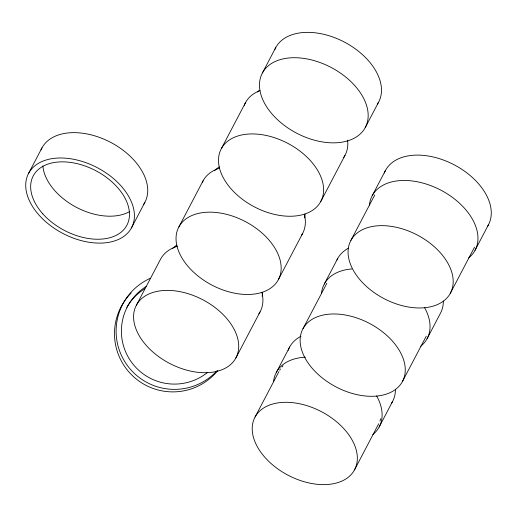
<?xml version="1.0" encoding="UTF-8"?>
<svg xmlns="http://www.w3.org/2000/svg" width="517" height="517" viewBox="0 0 517 517"><rect width="100%" height="100%" fill="white"/><g stroke="black" fill="none" stroke-linecap="round" stroke-linejoin="round"><path stroke-width="0.78" d="M28.681 173.201L41.987 147.849M131.46 227.894A58.214 37.108 27.7 0 0 69.705 158.629A58.214 37.108 27.7 0 0 39.046 215.124A58.214 37.108 27.7 0 0 131.46 227.894L144.773 202.541M136.449 305.108L160.651 259.017A56.301 35.886 27.7 0 1 177.26 246.325M178.901 226.873L203.097 180.782M221.354 148.644L245.549 102.553M262.429 72.936L275.742 47.583M235.855 358.003A56.301 35.886 27.7 0 0 176.129 291.013A56.301 35.886 27.7 0 0 146.479 345.653A56.301 35.886 27.7 0 0 235.855 358.003L260.051 311.913M278.308 279.768A56.301 35.886 27.7 0 0 218.575 212.778A56.301 35.886 27.7 0 0 188.931 267.418A56.301 35.886 27.7 0 0 278.308 279.768L302.503 233.678M320.753 201.54A56.301 35.886 27.7 0 0 261.027 134.549A56.301 35.886 27.7 0 0 231.377 189.183A56.301 35.886 27.7 0 0 320.753 201.54L344.955 155.449M365.215 127.628A58.214 37.108 27.7 0 0 303.453 58.356A58.214 37.108 27.7 0 0 272.802 114.858A58.214 37.108 27.7 0 0 365.215 127.628L378.522 102.276M276.375 372.33L289.682 346.978M324.301 284.001L337.614 258.655M255.075 417.019L278.902 371.633M372.227 195.678L385.54 170.326M303.001 328.689L326.828 283.31M350.927 240.36L374.754 194.98M354.481 469.914A56.301 35.886 27.7 0 0 294.748 402.917A56.301 35.886 27.7 0 0 265.105 457.558A56.301 35.886 27.7 0 0 354.481 469.914L378.677 423.817M402.407 381.585A56.301 35.886 27.7 0 0 342.681 314.594A56.301 35.886 27.7 0 0 313.031 369.235A56.301 35.886 27.7 0 0 402.407 381.585L426.234 336.205M379.161 427.023L392.468 401.677M450.333 293.255A56.301 35.886 27.7 0 0 390.606 226.265A56.301 35.886 27.7 0 0 360.956 280.905A56.301 35.886 27.7 0 0 450.333 293.255L474.528 247.165M427.087 338.7L440.394 313.347A58.214 37.108 27.7 0 0 443.353 301.049M475.013 250.37L488.319 225.018M41.017 149.859A58.214 37.108 27.7 0 1 111.077 142.582A58.214 37.108 27.7 0 1 143.616 204.454M129.508 211.634A52.921 33.734 27.7 0 1 76.316 207.278A52.921 33.734 27.7 0 1 42.853 165.879M274.766 49.593A58.214 37.108 27.7 0 1 344.833 42.31A58.214 37.108 27.7 0 1 377.365 104.188M384.286 173.033A58.214 37.108 27.7 0 1 453.59 164.509A58.214 37.108 27.7 0 1 487.57 226.304M369.397 205.049A58.214 37.108 27.7 0 1 441.318 190.405A58.214 37.108 27.7 0 1 468.68 257.88M336.942 259.98A58.214 37.108 27.7 0 1 348.296 248.25M424.547 307.621A58.214 37.108 27.7 0 1 420.754 346.209M321.471 293.378A58.214 37.108 27.7 0 1 351.87 268.95M395.427 389.379A58.214 37.108 27.7 0 1 391.311 403.583M288.169 350.39A58.214 37.108 27.7 0 1 301.056 336.218M376.622 395.951A58.214 37.108 27.7 0 1 372.828 434.532M273.545 381.701A58.214 37.108 27.7 0 1 305.444 357.182M279.658 370.25A56.301 35.886 27.7 0 1 280.498 368.925M281.933 367.031A56.301 35.886 27.7 0 1 283.006 365.842M380.706 418.712A56.301 35.886 27.7 0 1 379.976 420.98M217.857 370.482A58.214 58.027 32.8 0 1 133.935 377.035A58.214 58.027 32.8 0 1 131.156 292.984M216.862 370.967A58.214 58.027 32.8 0 1 127.001 364.989A58.214 58.027 32.8 0 1 150.447 278.236M207.362 372.57A52.921 52.753 32.8 0 1 131.182 361.758A52.921 52.753 32.8 0 1 146.188 286.47M126.814 307.382A52.921 52.753 32.8 0 1 144.715 288.757M347.598 140.165A56.301 35.886 27.7 0 1 343.734 157.446M244.25 105.397A56.301 35.886 27.7 0 1 259.98 90.611M257.492 92.013A51.648 32.92 27.7 0 1 259.308 90.397M304.403 214.361A56.301 35.886 27.7 0 1 301.282 235.681M202.405 182.178A56.301 35.886 27.7 0 1 219.712 168.09M214.484 170.823A51.648 32.92 27.7 0 1 219.357 166.862M305.036 213.993A51.648 32.92 27.7 0 1 304.578 217.89M261.951 292.596A56.301 35.886 27.7 0 1 258.836 313.909M172.594 248.477A51.648 32.92 27.7 0 1 176.904 245.09M262.584 292.228A51.648 32.92 27.7 0 1 262.125 296.118M42.775 213.799A52.921 33.734 27.7 0 0 126.788 225.406A52.921 33.734 27.7 0 0 70.648 162.435A52.921 33.734 27.7 0 0 42.775 213.799"/></g></svg>
